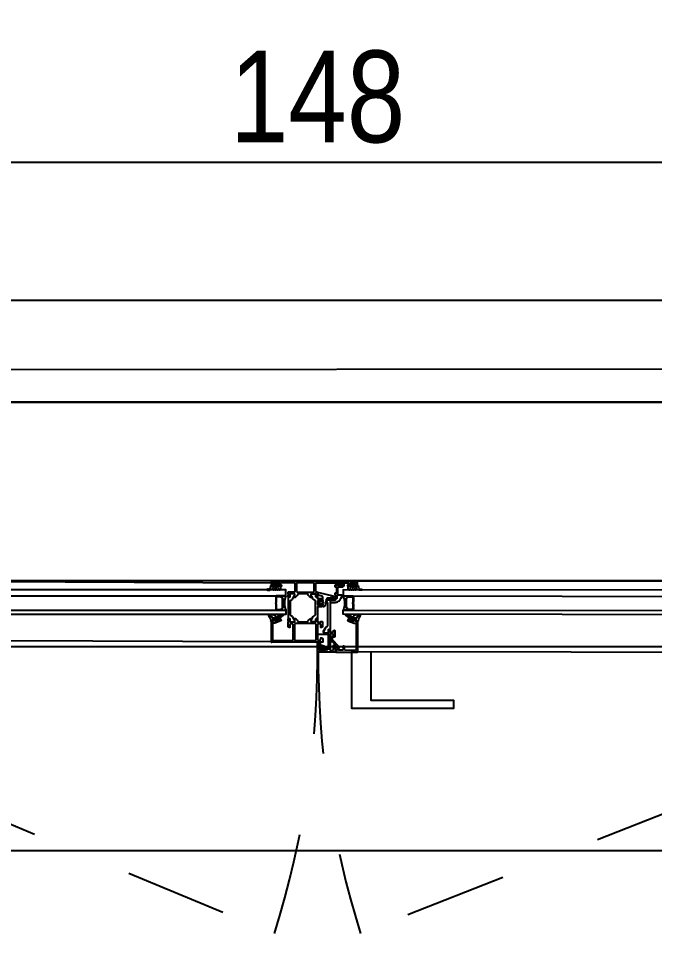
# Model space of a CAD drawing. Header units: metres. Extents: x 493 to 630, y -132 to -15.
# Drawn here: x 540.211 to 540.836, y -79.913 to -79.013 of the extents above; entities that cross this region are included whole.
import ezdxf

# ---------------------------------------------------------------- set-up
doc = ezdxf.new("R2010")
doc.units = ezdxf.units.M
doc.header["$MEASUREMENT"] = 0
doc.header["$PDMODE"] = 3
doc.linetypes.add('HIDDEN2', pattern=[0.1875, 0.125, -0.0625])
for name, color, linetype in [('a_cote_50', 9, 'Continuous'), ('a_punctat', 40, 'HIDDEN2'), ('a_sticla', 4, 'Continuous'), ('a_tamplarie_ferestre', 6, 'Continuous'), ('a_vederi', 74, 'Continuous'), ('a_vederi subtiri', 124, 'Continuous')]:
    doc.layers.add(name, color=color, linetype=linetype)
doc.layers.add('a_suprafete', color=7, linetype='Continuous', plot=False)
doc.styles.get("Standard").update_dxf_attribs({"font": 'ARIALN.TTF'})
doc.dimstyles.new('50 cote', dxfattribs={"dimtxt": 0.09, "dimasz": 0.06, "dimexe": 0, "dimexo": 0, "dimgap": 0.018, "dimtad": 1, "dimdec": 1, "dimlfac": 100, "dimrnd": 0.5, "dimdsep": 46, "dimtxsty": 'Standard', "dimblk": 'OBLIQUE', "dimcen": 0.00045, "dimclrd": 256, "dimclrt": 4, "dimadec": 1, "dimazin": 0, "dimtfac": 1, "dimtdec": 1, "dimtix": 1, "dimtofl": 0, "dimtmove": 0, "dimatfit": 3, "dimldrblk": 'OBLIQUE', "dimfxl": 0, "dimtolj": 1, "dimtzin": 0, "dimarcsym": 0})

# ---------------------------------------------------------------- blocks, each defined once
blk = doc.blocks.new('__4FAFA3F2_FC5C_44BB_A64D_ECB77A95FE74_')
at = {"layer": 'a_vederi subtiri'}
for p, q in [((-125.45, 67), (-125.45, 71)), ((-125.45, 61.5), (-125.45, 67)), ((-125.01, 71), (-125.01, 67)), ((-125.01, 66.81), (-125.01, 70.75)), ((-125.01, 67), (-125.01, 66.81)), ((-124.82, 66.28), (-123.45, 64.72)), ((-123.45, 64.72), (-124.82, 66.28)), ((-124.7, 66.81), (-124.7, 70.75)), ((-123.23, 64.97), (-124.6, 66.53)), ((-124.36, 71.5), (-123.26, 71.5)), ((-124.36, 71.14), (-119.03, 71.14)), ((-123.26, 71.5), (-123.04, 71.25)), ((-123.04, 71.25), (-122.83, 71.5)), ((-113.91, 64.86), (-122.99, 64.86)), ((-122.99, 64.5), (-113.91, 64.5)), ((-113.91, 64.5), (-122.99, 64.5)), ((-122.83, 71.5), (-118.89, 71.5)), ((-118.01, 71.5), (-114.08, 71.5)), ((-117.87, 71.14), (-112.54, 71.14)), ((-114.08, 71.5), (-113.86, 71.25)), ((-113.86, 71.25), (-113.64, 71.5)), ((-112.3, 66.53), (-113.67, 64.97)), ((-113.64, 71.5), (-112.54, 71.5)), ((-113.45, 64.72), (-112.08, 66.28)), ((-112.08, 66.28), (-113.45, 64.72)), ((-112.2, 70.75), (-112.2, 66.81)), ((-111.89, 67), (-111.89, 71)), ((-111.89, 70.75), (-111.89, 66.81)), ((-111.89, 66.81), (-111.89, 67)), ((-111.45, 71), (-111.45, 67)), ((-111.45, 67), (-111.45, 61.5))]:
    blk.add_line(p, q, dxfattribs=at)
at = {"layer": 'a_vederi subtiri', "extrusion": (2e-16, 2e-16, -1)}
for centre, radius, start, end in [((125.23, 71.03), 0.221, 352.37185, 187.62815), ((125.23, 66.97), 0.221, 172.37185, 7.62815), ((125.23, 66.97), 0.221, 172.37185, 7.62815), ((118.45, 44.3), 18.57, 67.85274, 112.14726), ((124.31, 70.79), 0.708, 356.44057, 85.93128), ((124.2, 66.8), 0.808, 319.63799, 0.51725), ((124.2, 66.8), 0.808, 319.63799, 0.51725), ((124.33, 70.77), 0.368, 356.44057, 85.93128), ((124.28, 66.81), 0.42, 319.63799, 0.51725), ((122.98, 65.12), 0.618, 270.77303, 319.8915), ((122.98, 65.12), 0.618, 270.77303, 319.8915), ((122.99, 65.18), 0.321, 270.77303, 319.8915), ((118.45, 71.68), 0.787, 223.03501, 316.96499), ((118.45, 71.76), 0.512, 210.75551, 329.24449), ((113.91, 65.18), 0.321, 220.1085, 269.22697), ((113.92, 65.12), 0.618, 220.1085, 269.22697), ((113.92, 65.12), 0.618, 220.1085, 269.22697), ((112.59, 70.79), 0.708, 94.06872, 183.55943), ((112.57, 70.77), 0.368, 94.06872, 183.55943), ((112.62, 66.81), 0.42, 179.48275, 220.36201), ((112.7, 66.8), 0.808, 179.48275, 220.36201), ((112.7, 66.8), 0.808, 179.48275, 220.36201), ((111.67, 71.03), 0.221, 352.37185, 187.62815), ((111.67, 66.97), 0.221, 172.37185, 7.62815), ((111.67, 66.97), 0.221, 172.37185, 7.62815)]:
    blk.add_arc(centre, radius, start, end, dxfattribs=at)
blk = doc.blocks.new('erge')
at = {"layer": 'a_tamplarie_ferestre'}
for p, q in [((405.41117, 126.14415), (405.41118, 126.09416)), ((405.42999, 126.11766), (405.42999, 126.12258)), ((405.43199, 126.11766), (405.43199, 126.12258)), ((405.46195, 126.11217), (405.46195, 126.11616)), ((405.45134, 126.05987), (405.47074, 126.05987)), ((405.45284, 126.06137), (405.46902, 126.06137))]:
    blk.add_line(p, q, dxfattribs=at)
at = {"layer": 'a_tamplarie_ferestre', "extrusion": (3.00051e-16, 2.00018e-16, -1)}
for points in [[(-405.41899, 126.14746), (-405.41912, 126.14854)], [(-405.41997, 126.14855), (-405.41997, 126.14615)], [(-405.41317, 126.13969), (-405.41317, 126.14132)], [(-405.41332, 126.14168), (-405.41436, 126.14272)], [(-405.41436, 126.13829), (-405.41332, 126.13933)], [(-405.41437, 126.14081), (-405.41437, 126.14021)], [(-405.41677, 126.14131), (-405.41487, 126.14131)], [(-405.41487, 126.13971), (-405.41677, 126.13971)], [(-405.41516, 126.14211), (-405.41647, 126.14211)], [(-405.41647, 126.13891), (-405.41517, 126.13891)], [(-405.41647, 126.14311), (-405.41647, 126.14501), (-405.41557, 126.14501)], [(-405.41597, 126.14541), (-405.41694, 126.14548)], [(-405.41727, 126.14021), (-405.41727, 126.14081)], [(-405.4192, 126.14438), (-405.41854, 126.14378)], [(-405.41887, 126.14291), (-405.41956, 126.14291)], [(-405.4197, 126.14213), (-405.41904, 126.14188)], [(-405.41904, 126.14113), (-405.4197, 126.14088)], [(-405.4197, 126.14013), (-405.41904, 126.13988)], [(-405.41904, 126.13913), (-405.4197, 126.13888)], [(-405.41647, 126.13581), (-405.41647, 126.13791)], [(-405.41979, 126.13617), (-405.41877, 126.13551), (-405.41677, 126.13551)], [(-405.4197, 126.13813), (-405.41904, 126.13788)], [(-405.41904, 126.13713), (-405.41971, 126.13688)]]:
    blk.add_lwpolyline(points, dxfattribs=at)
at = {"layer": 'a_tamplarie_ferestre', "extrusion": (4.00051e-16, 2.00023e-16, -1)}
for points in [[(-405.41567, 126.14466), (-405.41167, 126.14465)], [(-405.41247, 126.13835), (-405.41247, 126.14235)], [(-405.41347, 126.14336), (-405.41517, 126.14336), (-405.41517, 126.14235), (-405.41567, 126.14235)], [(-405.41567, 126.13835), (-405.41517, 126.13835), (-405.41517, 126.13736), (-405.41347, 126.13736)], [(-405.41617, 126.14286), (-405.41617, 126.14416)], [(-405.41278, 126.11396), (-405.41277, 126.12266), (-405.41277, 126.13555)], [(-405.41518, 126.13159), (-405.41277, 126.13159)], [(-405.41277, 126.13019), (-405.41478, 126.13019)], [(-405.41327, 126.13605), (-405.41447, 126.13605)], [(-405.41497, 126.13555), (-405.41497, 126.13506)], [(-405.41528, 126.12969), (-405.41528, 126.12278)], [(-405.41547, 126.13456), (-405.41567, 126.13456)], [(-405.41617, 126.13506), (-405.41617, 126.13786)], [(-405.41668, 126.12578), (-405.41668, 126.13009)], [(-405.42528, 126.12958), (-405.42598, 126.12958), (-405.42837, 126.1282)], [(-405.43009, 126.12719), (-405.42629, 126.12939)], [(-405.41578, 126.12228), (-405.41618, 126.12228)], [(-405.41668, 126.12278), (-405.41668, 126.12358)], [(-405.42478, 126.12528), (-405.41718, 126.12528)], [(-405.41718, 126.12408), (-405.42258, 126.12408)], [(-405.42239, 126.10664), (-405.42545, 126.12042)], [(-405.42308, 126.12358), (-405.42308, 126.12278)], [(-405.42358, 126.12228), (-405.42428, 126.12228)], [(-405.42478, 126.12478), (-405.42478, 126.12908)], [(-405.42478, 126.12278), (-405.42478, 126.12308)], [(-405.42766, 126.12466), (-405.4249, 126.12466)], [(-405.42505, 126.12328), (-405.4255, 126.12328)], [(-405.42578, 126.12308), (-405.42766, 126.12308)], [(-405.42646, 126.12153), (-405.42759, 126.12158)], [(-405.42881, 126.11505), (-405.42785, 126.1185), (-405.42748, 126.12028)], [(-405.42796, 126.12338), (-405.42796, 126.12436)], [(-405.42847, 126.12308), (-405.42949, 126.12308)], [(-405.42912, 126.1204), (-405.42983, 126.1172)], [(-405.43099, 126.12584), (-405.43047, 126.1268)], [(-405.45934, 126.12146), (-405.45934, 126.12196)], [(-405.45984, 126.12246), (-405.46534, 126.12246)], [(-405.46084, 126.12096), (-405.45984, 126.12096)], [(-405.46134, 126.11816), (-405.46134, 126.12046)], [(-405.46634, 126.12146), (-405.46634, 126.12096), (-405.46384, 126.12096)], [(-405.47834, 126.12096), (-405.47634, 126.12096), (-405.47634, 126.12156), (-405.47744, 126.12266), (-405.48084, 126.12266), (-405.48085, 126.10606)], [(-405.41278, 126.10465), (-405.41278, 126.11396)], [(-405.4288, 126.11399), (-405.43155, 126.11351)], [(-405.42999, 126.11766), (-405.45813, 126.11766)], [(-405.42999, 126.11766), (-405.42999, 126.11518)], [(-405.45473, 126.11546), (-405.43199, 126.11546)], [(-405.43199, 126.11518), (-405.43199, 126.11546)], [(-405.43314, 126.11323), (-405.43521, 126.11286)], [(-405.43645, 126.11139), (-405.43645, 126.11044)], [(-405.45612, 126.11403), (-405.4556, 126.11495)], [(-405.45623, 126.11398), (-405.45572, 126.11489)], [(-405.46034, 126.11135), (-405.45667, 126.11347)], [(-405.46045, 126.1113), (-405.45679, 126.11341)], [(-405.45837, 126.11248), (-405.46076, 126.1111), (-405.46146, 126.1111)], [(-405.45863, 126.11716), (-405.45863, 126.11635)], [(-405.45866, 126.11638), (-405.45866, 126.11736)], [(-405.45877, 126.11616), (-405.45876, 126.11616)], [(-405.45896, 126.11766), (-405.46084, 126.11766)], [(-405.47864, 126.11616), (-405.45896, 126.11616)], [(-405.46284, 126.11996), (-405.46284, 126.11866)], [(-405.46366, 126.11616), (-405.46366, 126.10546)], [(-405.46384, 126.11766), (-405.47084, 126.11766)], [(-405.47184, 126.11766), (-405.47834, 126.11766)], [(-405.47664, 126.11246), (-405.47664, 126.11526)], [(-405.47864, 126.11296), (-405.47764, 126.11296), (-405.47764, 126.11196), (-405.47715, 126.11196)], [(-405.47764, 126.11526), (-405.47764, 126.11496)], [(-405.47814, 126.11446), (-405.47864, 126.11446)], [(-405.47934, 126.11866), (-405.47934, 126.11996)], [(-405.47965, 126.10796), (-405.47964, 126.11196)], [(-405.42441, 126.10595), (-405.42286, 126.10595)], [(-405.4258, 126.10971), (-405.4249, 126.10632)], [(-405.43035, 126.11091), (-405.4291, 126.11045), (-405.42677, 126.11045)], [(-405.43169, 126.10627), (-405.43027, 126.10787)], [(-405.43042, 126.10836), (-405.43105, 126.10852), (-405.43105, 126.11044)], [(-405.43165, 126.11014), (-405.43146, 126.10804)], [(-405.4316, 126.10764), (-405.4322, 126.10705)], [(-405.43269, 126.10705), (-405.43329, 126.10764)], [(-405.43462, 126.10787), (-405.4332, 126.10627)], [(-405.43343, 126.10804), (-405.43325, 126.11014)], [(-405.43385, 126.11044), (-405.43385, 126.10852), (-405.43447, 126.10836)], [(-405.43645, 126.11044), (-405.43505, 126.11044), (-405.4347, 126.1108)], [(-405.47965, 126.10546), (-405.47665, 126.10546), (-405.47665, 126.10746)], [(-405.47715, 126.10796), (-405.47765, 126.10796), (-405.47765, 126.10696), (-405.47865, 126.10696)]]:
    blk.add_lwpolyline(points, dxfattribs=at)
at = {"layer": 'a_tamplarie_ferestre'}
for points in [[(405.44389, 126.14621), (405.44438, 126.14619)], [(405.44389, 126.1441), (405.44389, 126.14616)], [(405.44439, 126.14619), (405.4439, 126.14621)], [(405.44569, 126.13638), (405.44724, 126.13847)], [(405.44724, 126.13847), (405.44569, 126.13638)], [(405.44744, 126.13907), (405.44744, 126.1431)], [(405.44744, 126.1431), (405.44744, 126.13907)], [(405.44823, 126.14568), (405.45016, 126.14524)], [(405.44854, 126.14307), (405.44854, 126.14087)], [(405.44874, 126.14059), (405.44975, 126.14023)], [(405.44978, 126.14325), (405.44888, 126.14337)], [(405.44994, 126.13994), (405.44994, 126.13969)], [(405.45039, 126.14489), (405.45012, 126.14349)], [(405.44723, 126.06636), (405.44568, 126.06845)], [(405.44569, 126.06845), (405.44724, 126.06636)], [(405.44389, 126.06073), (405.44389, 126.05867)], [(405.44439, 126.05863), (405.44389, 126.05861)], [(405.44389, 126.05861), (405.44438, 126.05863)], [(405.44744, 126.06575), (405.44744, 126.06173)], [(405.44744, 126.06173), (405.44744, 126.06575)], [(405.44823, 126.05915), (405.45016, 126.05958)], [(405.44854, 126.06176), (405.44854, 126.06395)], [(405.44874, 126.06423), (405.44974, 126.0646)], [(405.44978, 126.06157), (405.44888, 126.06146)], [(405.44994, 126.06488), (405.44994, 126.06514)], [(405.45038, 126.05994), (405.45011, 126.06133)]]:
    blk.add_lwpolyline(points, dxfattribs=at)
at = {"layer": 'a_tamplarie_ferestre', "extrusion": (6.00039e-16, 4.00035e-16, -1)}
for points in [[(-405.44884, 126.14245), (-405.44884, 126.14145)], [(-405.45057, 126.14028), (-405.44887, 126.13563)], [(-405.45034, 126.14295), (-405.44934, 126.14295)], [(-405.44934, 126.14095), (-405.4501, 126.14095)], [(-405.45013, 126.13528), (-405.45231, 126.14127)], [(-405.45084, 126.14445), (-405.45084, 126.14345)], [(-405.48034, 126.14496), (-405.45134, 126.14495)], [(-405.45234, 126.14145), (-405.45234, 126.14295)], [(-405.45284, 126.14345), (-405.47778, 126.14346)], [(-405.47928, 126.14189), (-405.47886, 126.13224)], [(-405.47984, 126.12357), (-405.47984, 126.12346), (-405.48084, 126.12346), (-405.48084, 126.14446)], [(-405.44934, 126.13495), (-405.44966, 126.13495)], [(-405.47531, 126.13022), (-405.47594, 126.12986), (-405.47594, 126.13046), (-405.47834, 126.13046)], [(-405.47836, 126.13176), (-405.47553, 126.13176)], [(-405.47884, 126.12996), (-405.47884, 126.12643)], [(-405.47483, 126.12608), (-405.46919, 126.12044)], [(-405.47038, 126.11979), (-405.47336, 126.12278)], [(-405.47421, 126.12247), (-405.47432, 126.12121)], [(-405.47481, 126.12076), (-405.47575, 126.12076)], [(-405.47585, 126.12087), (-405.4756, 126.12371)], [(-405.47822, 126.12595), (-405.47628, 126.12647)], [(-405.47686, 126.12476), (-405.47947, 126.12406)], [(-405.46778, 126.11986), (-405.46561, 126.11986)], [(-405.46561, 126.11936), (-405.46673, 126.11936)], [(-405.46744, 126.11896), (-405.47073, 126.11896)], [(-405.4708, 126.11913), (-405.47042, 126.11947)]]:
    blk.add_lwpolyline(points, dxfattribs=at)
at = {"layer": 'a_tamplarie_ferestre', "extrusion": (2.00051e-16, 2.00012e-16, -1)}
for points in [[(-405.47298, 126.10667), (-405.47471, 126.11171)], [(-405.47568, 126.11246), (-405.47605, 126.11246)], [(-405.47635, 126.11216), (-405.47635, 126.11131)], [(-405.4765, 126.11116), (-405.47759, 126.11116)], [(-405.47779, 126.1113), (-405.47791, 126.11211)], [(-405.47825, 126.1122), (-405.47898, 126.11142)], [(-405.41409, 126.10345), (-405.42125, 126.10345)], [(-405.42175, 126.10395), (-405.42175, 126.10495)], [(-405.42225, 126.10545), (-405.42365, 126.10545)], [(-405.42365, 126.10375), (-405.42365, 126.09945)], [(-405.42366, 126.09987), (-405.42366, 126.10334)], [(-405.42653, 126.10387), (-405.42377, 126.10387)], [(-405.42392, 126.10525), (-405.42437, 126.10525)], [(-405.42416, 126.10384), (-405.42656, 126.10384)], [(-405.42465, 126.10545), (-405.42653, 126.10545)], [(-405.42683, 126.10515), (-405.42683, 126.10417)], [(-405.42686, 126.10414), (-405.42686, 126.10495)], [(-405.42736, 126.10545), (-405.42835, 126.10545), (-405.42835, 126.10975)], [(-405.42885, 126.11025), (-405.42968, 126.11025)], [(-405.42989, 126.10274), (-405.42939, 126.10186)], [(-405.43064, 126.10951), (-405.43085, 126.10875), (-405.42985, 126.10875), (-405.42985, 126.10645)], [(-405.44403, 126.10325), (-405.43076, 126.10325)], [(-405.43085, 126.10545), (-405.43385, 126.10545)], [(-405.43485, 126.10645), (-405.43485, 126.10875), (-405.43385, 126.10875), (-405.43405, 126.10951)], [(-405.43501, 126.11025), (-405.43585, 126.11025)], [(-405.43635, 126.10975), (-405.43635, 126.10545), (-405.44744, 126.10546)], [(-405.4454, 126.10186), (-405.4449, 126.10274)], [(-405.44794, 126.10496), (-405.44794, 126.10415)], [(-405.44797, 126.10417), (-405.44797, 126.10515)], [(-405.44824, 126.10385), (-405.45064, 126.10385)], [(-405.44827, 126.10545), (-405.45015, 126.10545)], [(-405.45103, 126.10387), (-405.44827, 126.10387)], [(-405.45042, 126.10525), (-405.45087, 126.10525)], [(-405.45145, 126.10575), (-405.45145, 126.10875), (-405.45065, 126.10875), (-405.45065, 126.10975)], [(-405.45114, 126.10335), (-405.45114, 126.09987)], [(-405.45115, 126.11025), (-405.45565, 126.11026)], [(-405.45115, 126.09945), (-405.45115, 126.10375)], [(-405.45285, 126.10345), (-405.45285, 126.08345)], [(-405.45315, 126.10775), (-405.45315, 126.10645)], [(-405.46905, 126.10396), (-405.45335, 126.10395)], [(-405.45665, 126.10926), (-405.45665, 126.10876), (-405.45415, 126.10876)], [(-405.45415, 126.10546), (-405.46115, 126.10546)], [(-405.46215, 126.10546), (-405.46815, 126.10546)], [(-405.46815, 126.10876), (-405.46665, 126.10876), (-405.46665, 126.10936), (-405.46775, 126.11046), (-405.47115, 126.11046), (-405.47122, 126.06044)], [(-405.46915, 126.10646), (-405.46915, 126.10776)], [(-405.46955, 126.08346), (-405.46955, 126.10346)], [(-405.47576, 126.10523), (-405.47244, 126.10581)], [(-405.47524, 126.11051), (-405.47375, 126.10649)], [(-405.47383, 126.10636), (-405.47504, 126.10614)], [(-405.47525, 126.10634), (-405.47525, 126.10776)], [(-405.47625, 126.11066), (-405.47543, 126.11066)], [(-405.47575, 126.10826), (-405.47625, 126.10826)], [(-405.47635, 126.10836), (-405.47635, 126.11056)], [(-405.47635, 126.10761), (-405.47635, 126.10572)], [(-405.47759, 126.10776), (-405.4765, 126.10776)], [(-405.47705, 126.11029), (-405.47705, 126.10866)], [(-405.47825, 126.11069), (-405.47745, 126.11069)], [(-405.47745, 126.10826), (-405.47825, 126.10826)], [(-405.47798, 126.1068), (-405.47779, 126.10761)], [(-405.47904, 126.10765), (-405.47832, 126.10673)], [(-405.47845, 126.10846), (-405.47845, 126.11049)], [(-405.47925, 126.11074), (-405.47925, 126.10826)], [(-405.41275, 126.10155), (-405.41275, 126.08535)], [(-405.42145, 126.10205), (-405.41325, 126.10205)], [(-405.42195, 126.08535), (-405.42195, 126.10155)], [(-405.42365, 126.09545), (-405.42365, 126.08665)], [(-405.42415, 126.09895), (-405.42485, 126.09895), (-405.42724, 126.10033)], [(-405.42882, 126.10126), (-405.42519, 126.09917)], [(-405.44961, 126.09917), (-405.44597, 126.10127)], [(-405.44735, 126.10018), (-405.44735, 126.10022)], [(-405.44754, 126.10034), (-405.44995, 126.09895), (-405.45065, 126.09895)], [(-405.45115, 126.08668), (-405.45115, 126.09541)], [(-405.41325, 126.08485), (-405.42145, 126.08485)], [(-405.41295, 126.08245), (-405.41287, 126.06897)], [(-405.42115, 126.08345), (-405.41395, 126.08345)], [(-405.42165, 126.07715), (-405.42165, 126.08295)], [(-405.42365, 126.07665), (-405.42215, 126.07665)], [(-405.42365, 126.08265), (-405.42365, 126.07835)], [(-405.42366, 126.08224), (-405.42366, 126.07876)], [(-405.42377, 126.07823), (-405.42653, 126.07823)], [(-405.42438, 126.07685), (-405.42392, 126.07685)], [(-405.42724, 126.08177), (-405.42485, 126.08315), (-405.42415, 126.08315)], [(-405.42416, 126.07826), (-405.42656, 126.07826)], [(-405.42653, 126.07665), (-405.42465, 126.07665)], [(-405.42882, 126.08084), (-405.42519, 126.08294)], [(-405.42683, 126.07793), (-405.42683, 126.07695)], [(-405.42686, 126.07796), (-405.42686, 126.07715)], [(-405.42736, 126.07665), (-405.44744, 126.07665)], [(-405.4299, 126.07935), (-405.42939, 126.08025)], [(-405.44403, 126.07885), (-405.43076, 126.07885)], [(-405.4454, 126.08025), (-405.4449, 126.07935)], [(-405.44961, 126.08294), (-405.44598, 126.08084)], [(-405.45065, 126.08315), (-405.44995, 126.08315), (-405.44755, 126.08177)], [(-405.44794, 126.07715), (-405.44794, 126.07796)], [(-405.44797, 126.07695), (-405.44797, 126.07793)], [(-405.44824, 126.07826), (-405.45064, 126.07826)], [(-405.44827, 126.07823), (-405.45103, 126.07823)], [(-405.45015, 126.07665), (-405.44827, 126.07665)], [(-405.45087, 126.07685), (-405.45042, 126.07685)], [(-405.45114, 126.07877), (-405.45114, 126.08224)], [(-405.45115, 126.07835), (-405.45115, 126.08265)], [(-405.45565, 126.07666), (-405.45115, 126.07665)], [(-405.45315, 126.08045), (-405.45315, 126.07915)], [(-405.45335, 126.08295), (-405.46905, 126.08296)], [(-405.46115, 126.08146), (-405.45415, 126.08145)], [(-405.45415, 126.07815), (-405.45665, 126.07816), (-405.45665, 126.07766)], [(-405.46845, 126.08146), (-405.46215, 126.08146)], [(-405.46952, 126.06187), (-405.46945, 126.08046)]]:
    blk.add_lwpolyline(points, dxfattribs=at)
at = {"layer": 'a_tamplarie_ferestre', "extrusion": (-1.5e-15, -8.75965e-20, -1)}
blk.add_lwpolyline([(-405.41118, 126.06044), (-405.41118, 126.09416)], dxfattribs=at)
at = {"layer": 'a_tamplarie_ferestre', "extrusion": (4.00051e-16, -2.00023e-16, -1)}
for points in [[(-405.41247, 126.06647), (-405.41247, 126.06247)], [(-405.41327, 126.06877), (-405.41447, 126.06877)], [(-405.41567, 126.06647), (-405.41517, 126.06647), (-405.41517, 126.06747), (-405.41347, 126.06747)], [(-405.41497, 126.06927), (-405.41497, 126.06977)], [(-405.41547, 126.07027), (-405.41567, 126.07027)], [(-405.41617, 126.06977), (-405.41617, 126.06697)], [(-405.41567, 126.06017), (-405.41167, 126.06017)], [(-405.41347, 126.06147), (-405.41517, 126.06147), (-405.41517, 126.06247), (-405.41567, 126.06247)], [(-405.41617, 126.06197), (-405.41617, 126.06067)]]:
    blk.add_lwpolyline(points, dxfattribs=at)
at = {"layer": 'a_tamplarie_ferestre', "extrusion": (3.00051e-16, -2.00018e-16, -1)}
for points in [[(-405.41436, 126.06654), (-405.41332, 126.06549)], [(-405.41647, 126.06902), (-405.41647, 126.06692)], [(-405.41979, 126.06866), (-405.41877, 126.06932), (-405.41677, 126.06932)], [(-405.41904, 126.06769), (-405.41971, 126.06795)], [(-405.4197, 126.06669), (-405.41904, 126.06695)], [(-405.41317, 126.06514), (-405.41317, 126.0635)], [(-405.41332, 126.06315), (-405.41436, 126.06211)], [(-405.41437, 126.06402), (-405.41437, 126.06462)], [(-405.41487, 126.06512), (-405.41677, 126.06512)], [(-405.41677, 126.06352), (-405.41487, 126.06352)], [(-405.41647, 126.06592), (-405.41516, 126.06592)], [(-405.41516, 126.06272), (-405.41647, 126.06272)], [(-405.41647, 126.06172), (-405.41647, 126.05982), (-405.41557, 126.05982)], [(-405.41597, 126.05942), (-405.41694, 126.05934)], [(-405.41727, 126.06462), (-405.41727, 126.06402)], [(-405.41919, 126.06044), (-405.41854, 126.06105)], [(-405.41887, 126.06192), (-405.41956, 126.06192)], [(-405.41899, 126.05736), (-405.41912, 126.05629)], [(-405.41904, 126.06569), (-405.4197, 126.06595)], [(-405.4197, 126.06469), (-405.41904, 126.06495)], [(-405.41904, 126.06369), (-405.4197, 126.06395)], [(-405.4197, 126.06269), (-405.41904, 126.06295)], [(-405.41997, 126.05628), (-405.41997, 126.05868)]]:
    blk.add_lwpolyline(points, dxfattribs=at)
at = {"layer": 'a_tamplarie_ferestre', "extrusion": (6.00039e-16, -4.00035e-16, -1)}
for points in [[(-405.45057, 126.06454), (-405.44887, 126.0692)], [(-405.44934, 126.06987), (-405.44966, 126.06987)], [(-405.45013, 126.06954), (-405.45231, 126.06355)], [(-405.44884, 126.06237), (-405.44884, 126.06337)], [(-405.44934, 126.06387), (-405.4501, 126.06387)], [(-405.45034, 126.06187), (-405.44934, 126.06187)], [(-405.45084, 126.06037), (-405.45084, 126.06137)], [(-405.45234, 126.06338), (-405.45234, 126.06187)]]:
    blk.add_lwpolyline(points, dxfattribs=at)
at = {"layer": 'a_tamplarie_ferestre'}
for centre, radius, start, end in [((405.41676, 126.14773), 0.00225, 274.6022, 353.2816), ((405.41167, 126.14415), 0.0005, 90.00335, 180.00335), ((405.41487, 126.14081), 0.0005, 90.02382, 179.98287), ((405.41487, 126.14021), 0.0005, 180.02298, 269.98371), ((405.41516, 126.14241), 0.0003, 170.2637, 270.00335), ((405.41517, 126.13861), 0.0003, 90.00335, 189.74131), ((405.41567, 126.14416), 0.0005, 0.00335, 90.00335), ((405.41567, 126.14286), 0.0005, 270.00335, 0.00335), ((405.41567, 126.13786), 0.0005, 0.00335, 90.00335), ((405.41647, 126.14261), 0.0005, 270.05998, 89.94672), ((405.41647, 126.13841), 0.0005, 270.05994, 89.94675), ((405.41677, 126.14081), 0.0005, 0.01969, 89.98701), ((405.41677, 126.14021), 0.0005, 270.00303, 0.00366), ((405.41887, 126.14341), 0.0005, 132.04129, 269.94552), ((405.41919, 126.14151), 0.0004, 110.96875, 249.03794), ((405.41919, 126.13951), 0.0004, 110.96875, 249.03794), ((405.44434, 126.14519), 0.001, 27.72365, 87.27835), ((405.44876, 126.14752), 0.004, 207.72365, 240.67465), ((405.44936, 126.15063), 0.00508, 226.44463, 257.15146), ((405.44623, 126.1397), 0.000476, 308.57187, 72.08728), ((405.44644, 126.1431), 0.001, 0.00335, 68.60689), ((405.44644, 126.13907), 0.001, 322.98787, 0.00335), ((405.44884, 126.14307), 0.0003, 82.79567, 180.00335), ((405.44884, 126.14087), 0.0003, 180.00335, 250.00351), ((405.44934, 126.14245), 0.0005, 90.00382, 180.00265), ((405.44934, 126.14145), 0.0005, 180.00424, 270.00246), ((405.45134, 126.14445), 0.0005, 90.00428, 180.00219), ((405.45184, 126.14145), 0.0005, 339.99309, 0.00335), ((405.48034, 126.14446), 0.0005, 0.00366, 90.00313), ((405.41547, 126.13506), 0.0005, 180.00335, 270.00335), ((405.41518, 126.13009), 0.0015, 0.00334, 90.00334), ((405.41567, 126.13506), 0.0005, 270.00335, 0.00335), ((405.41919, 126.13751), 0.0004, 110.96875, 249.03794), ((405.42579, 126.12852), 0.001, 60.00344, 180.00335), ((405.4506, 126.13277), 0.0061, 143.70018, 176.60584), ((405.45986, 126.12627), 0.01634, 133.55448, 153.26399), ((405.44934, 126.13545), 0.0005, 159.99193, 270.00335), ((405.44966, 126.13545), 0.0005, 270.00335, 339.99309), ((405.47566, 126.13096), 0.000809, 98.82272, 244.90644), ((405.41578, 126.12278), 0.0005, 180.00335, 270.00335), ((405.41618, 126.12278), 0.0005, 270.00335, 0.00335), ((405.42358, 126.12278), 0.0005, 180.01649, 269.9902), ((405.42428, 126.12278), 0.0005, 270.00335, 0.00335), ((405.42711, 126.12022), 0.000372, 8.75716, 186.33859), ((405.42766, 126.12436), 0.0003, 0.00335, 90.00335), ((405.42766, 126.12338), 0.0003, 270.00335, 0.00335), ((405.42847, 126.12358), 0.0005, 180.00335, 270.00606), ((405.42959, 126.12633), 0.001, 28.28993, 60.00344), ((405.42748, 126.12298), 0.00452, 355.00232, 39.20018), ((405.46084, 126.12046), 0.0005, 0.00731, 89.99896), ((405.46384, 126.11996), 0.001, 90.01304, 179.99364), ((405.47481, 126.12126), 0.0005, 185.00311, 270.00318), ((405.47589, 126.12502), 0.0015, 75.00355, 135.00414), ((405.47575, 126.12086), 0.0001, 270.00335, 5.05672), ((405.47834, 126.11996), 0.001, 359.99434, 90.01236), ((405.47937, 126.12359), 0.000477, 357.83401, 77.17572), ((405.42897, 126.11498), 0.001, 165.00444, 260.00102), ((405.43099, 126.11518), 0.001, 180.00335, 0.00335), ((405.43244, 126.1139), 0.000971, 204.00928, 315.99742), ((405.45473, 126.11446), 0.001, 29.3097, 90.00335), ((405.46084, 126.11816), 0.0005, 270.01418, 359.99252), ((405.46384, 126.11866), 0.001, 180.01439, 269.99405), ((405.4656, 126.11961), 0.00025, 86.44795, 273.55874), ((405.46744, 126.11927), 0.000319, 210.75719, 271.0396), ((405.47073, 126.11906), 0.0001, 270.00335, 47.8593), ((405.47134, 126.11818), 0.000725, 226.39922, 313.60747), ((405.4765, 126.11131), 0.00015, 179.99841, 270.00829), ((405.47759, 126.11136), 0.0002, 270.00592, 345.00101), ((405.47814, 126.11496), 0.0005, 180.01766, 269.98903), ((405.47834, 126.11866), 0.001, 269.99799, 0.01045), ((405.47864, 126.11496), 0.0005, 269.98804, 0.01515), ((405.47865, 126.11196), 0.001, 359.9963, 90.00864), ((405.41432, 126.10502), 0.00159, 193.79515, 261.78125), ((405.42125, 126.10395), 0.0005, 270.00335, 0.00335), ((405.42391, 126.10553), 0.000279, 196.42322, 271.16794), ((405.42377, 126.10375), 0.00012, 90.00335, 180.00335), ((405.42438, 126.10553), 0.000279, 268.84048, 343.57875), ((405.42677, 126.10945), 0.001, 90.00411, 165.00166), ((405.42656, 126.10414), 0.0003, 270.00583, 0.00583), ((405.43085, 126.10645), 0.001, 180.00143, 270.00482), ((405.43076, 126.10225), 0.001, 90.00583, 150.69947), ((405.43055, 126.11044), 0.0005, 0.00241, 112.50447), ((405.43196, 126.108), 0.0005, 174.89694, 225.05276), ((405.43245, 126.11014), 0.0008, 0.00335, 180.00335), ((405.43245, 126.10729), 0.000348, 224.7305, 315.27619), ((405.43294, 126.108), 0.0005, 314.95398, 5.10929), ((405.43435, 126.11044), 0.0005, 45.00305, 180.00401), ((405.43385, 126.10645), 0.001, 270.01009, 359.99704), ((405.44403, 126.10225), 0.001, 29.31218, 90.00583), ((405.44824, 126.10415), 0.0003, 180.00583, 270.00583), ((405.45041, 126.10553), 0.000279, 196.42794, 271.16622), ((405.45088, 126.10553), 0.000279, 268.83876, 343.58347), ((405.45103, 126.10375), 0.00012, 0.00325, 90.00335), ((405.45115, 126.10575), 0.0003, 270.02898, 359.97421), ((405.45335, 126.10345), 0.0005, 90.00366, 180.00303), ((405.45415, 126.10775), 0.001, 90.00835, 179.99833), ((405.45415, 126.10646), 0.001, 180.00671, 269.99998), ((405.46165, 126.10598), 0.000725, 226.39177, 313.61492), ((405.46815, 126.10776), 0.001, 0.0083, 89.99796), ((405.46815, 126.10646), 0.001, 270.00605, 0.00021), ((405.46905, 126.10346), 0.0005, 0.00366, 90.00303), ((405.47283, 126.10725), 0.000686, 143.86212, 269.51903), ((405.47284, 126.10672), 0.00015, 262.50731, 340.98715), ((405.47385, 126.10646), 0.0001, 159.69119, 259.68109), ((405.47505, 126.10634), 0.0002, 268.13842, 0.00434), ((405.47543, 126.11046), 0.0002, 90.00578, 164.31472), ((405.47625, 126.11056), 0.0001, 0.00484, 90.00185), ((405.47625, 126.10836), 0.0001, 269.9952, 0.01206), ((405.4765, 126.10761), 0.00015, 89.99943, 180.00727), ((405.47745, 126.11029), 0.0004, 90.00464, 180.00133), ((405.47745, 126.10866), 0.0004, 180.0029, 270.00436), ((405.47759, 126.10756), 0.0002, 15.00621, 90.0006), ((405.47825, 126.11049), 0.0002, 0.00203, 90.00381), ((405.47825, 126.10846), 0.0002, 270.00314, 0.00356), ((405.47865, 126.10796), 0.001, 269.99725, 0.00944), ((405.41325, 126.10155), 0.0005, 90.00335, 180.00335), ((405.42145, 126.10155), 0.0005, 0.00335, 90.00335), ((405.42415, 126.09945), 0.0005, 180.00335, 270.00335), ((405.42415, 126.09545), 0.0005, 107.75034, 180.00335), ((405.45065, 126.09945), 0.0005, 270.00274, 0.00482), ((405.45065, 126.09541), 0.0005, 0.00335, 72.71379), ((405.41325, 126.08535), 0.0005, 180.00335, 270.00335), ((405.42145, 126.08535), 0.0005, 270.00335, 0.00335), ((405.42415, 126.08665), 0.0005, 180.00335, 252.25635), ((405.45065, 126.08668), 0.0005, 286.95775, 0.00335), ((405.41395, 126.08245), 0.001, 90.00448, 180.00221), ((405.42115, 126.08295), 0.0005, 0.00293, 90.00376), ((405.42415, 126.08265), 0.0005, 90.00335, 180.00335), ((405.42377, 126.07835), 0.00012, 180.00335, 270.00335), ((405.42392, 126.07657), 0.000279, 88.83876, 163.58347), ((405.42465, 126.0821), 0.001, 57.27633, 171.82174), ((405.42416, 126.07876), 0.0005, 180.00304, 270.00365), ((405.42438, 126.07657), 0.000279, 16.42794, 91.16622), ((405.42736, 126.07715), 0.0005, 180.00304, 270.00365), ((405.42807, 126.07954), 0.0015, 27.9976, 60.00335), ((405.44673, 126.07954), 0.0015, 120.00334, 152.00909), ((405.44744, 126.07715), 0.0005, 270.00304, 0.00365), ((405.45015, 126.0821), 0.001, 8.18495, 122.73036), ((405.45042, 126.07658), 0.000279, 88.84048, 163.57875), ((405.45063, 126.07877), 0.000505, 270.57031, 0.57092), ((405.45065, 126.08265), 0.0005, 0.00187, 90.00395), ((405.45088, 126.07658), 0.000279, 16.42322, 91.16794), ((405.45103, 126.07835), 0.00012, 270.00335, 0.00345), ((405.45335, 126.08345), 0.0005, 180.00366, 270.00303), ((405.45415, 126.08045), 0.001, 90.00157, 180.00513), ((405.45415, 126.07915), 0.001, 180.00453, 270.00227), ((405.46165, 126.08093), 0.000725, 46.39921, 133.60748), ((405.46845, 126.08046), 0.001, 0.00369, 90.003), ((405.46905, 126.08346), 0.0005, 270.00366, 0.00303), ((405.41516, 126.06622), 0.0003, 170.25869, 269.99665), ((405.41547, 126.06977), 0.0005, 89.99665, 179.99665), ((405.41567, 126.06977), 0.0005, 359.99665, 89.99665), ((405.41567, 126.06697), 0.0005, 269.99665, 359.99665), ((405.41647, 126.06642), 0.0005, 270.05325, 89.94006), ((405.41918, 126.06732), 0.0004, 110.96206, 249.03125), ((405.4506, 126.07206), 0.0061, 183.39416, 216.29982), ((405.45986, 126.07856), 0.01634, 206.73601, 226.44552), ((405.44644, 126.06575), 0.001, 359.99665, 37.01213), ((405.44934, 126.06937), 0.0005, 89.99665, 200.00807), ((405.44966, 126.06937), 0.0005, 20.00691, 89.99665), ((405.41167, 126.06067), 0.0005, 179.99665, 269.99665), ((405.41487, 126.06462), 0.0005, 90.01629, 179.97702), ((405.41487, 126.06402), 0.0005, 180.01713, 269.97618), ((405.41516, 126.06242), 0.0003, 89.99665, 189.7363), ((405.41567, 126.06197), 0.0005, 359.99665, 89.99665), ((405.41567, 126.06067), 0.0005, 269.99665, 359.99665), ((405.41647, 126.06222), 0.0005, 270.05328, 89.94002), ((405.41677, 126.06462), 0.0005, 359.99634, 89.99697), ((405.41677, 126.06402), 0.0005, 270.01299, 359.98031), ((405.41675, 126.0571), 0.00225, 6.7184, 85.3978), ((405.41887, 126.06142), 0.0005, 90.05448, 227.95871), ((405.41918, 126.06532), 0.0004, 110.96206, 249.03125), ((405.41918, 126.06332), 0.0004, 110.96206, 249.03125), ((405.44434, 126.05963), 0.001, 272.72165, 332.27635), ((405.44876, 126.05731), 0.004, 119.32535, 152.27635), ((405.44936, 126.0542), 0.00508, 102.84854, 133.55537), ((405.44623, 126.06512), 0.000476, 287.91272, 51.42813), ((405.44644, 126.06173), 0.001, 291.39311, 359.99665), ((405.44884, 126.06395), 0.0003, 109.99649, 179.99665), ((405.44884, 126.06176), 0.0003, 179.99665, 277.20433), ((405.44934, 126.06337), 0.0005, 89.99754, 179.99576), ((405.44934, 126.06237), 0.0005, 179.99735, 269.99618), ((405.45134, 126.06037), 0.0005, 179.99781, 269.99572), ((405.45184, 126.06338), 0.0005, 359.99665, 20.00691), ((405.47072, 126.06037), 0.0005, 266.969, 3.94299)]:
    blk.add_arc(centre, radius, start, end, dxfattribs=at)
at = {"layer": 'a_tamplarie_ferestre', "extrusion": (3.00051e-16, 2.00018e-16, -1)}
for centre, radius, start, end in [((-405.41954, 126.14854), 0.000426, 359.12385, 179.79294), ((-405.41367, 126.14132), 0.0005, 359.99665, 44.99654), ((-405.41367, 126.13969), 0.0005, 314.99676, 359.99665), ((-405.41457, 126.14251), 0.0003, 45.10625, 189.7363), ((-405.41457, 126.1385), 0.0003, 170.25869, 314.88534), ((-405.41597, 126.14501), 0.000399, 359.90136, 90.09195), ((-405.41757, 126.14615), 0.0024, 179.99665, 227.32312), ((-405.41956, 126.14251), 0.0004, 89.99665, 249.03125), ((-405.41956, 126.14051), 0.0004, 110.96206, 249.03125), ((-405.41956, 126.13851), 0.0004, 110.96206, 249.03125), ((-405.41677, 126.1358), 0.000299, 269.76628, 0.22703), ((-405.41957, 126.1365), 0.0004, 110.96206, 236.82189)]:
    blk.add_arc(centre, radius, start, end, dxfattribs=at)
at = {"layer": 'a_tamplarie_ferestre', "extrusion": (6.27398e-20, 3.66748e-24, -1)}
for centre, radius, start, end in [((-405.44505, 126.14612), 0.00116, 4.52824, 134.42737), ((-405.45088, 126.13387), 0.00699, 359.66402, 51.42813), ((-405.44505, 126.14612), 0.00116, 1.74891, 4.52824), ((-405.44689, 126.1441), 0.003, 347.98284, 0.01354), ((-405.44806, 126.14393), 0.00413, 294.11311, 353.63979), ((-405.44434, 126.14519), 0.001, 92.72165, 152.27635), ((-405.44877, 126.14752), 0.004, 299.32535, 332.27635), ((-405.44644, 126.1431), 0.001, 111.39311, 179.99665), ((-405.44644, 126.13907), 0.001, 179.99665, 217.01213), ((-405.43822, 126.14894), 0.015, 219.00488, 226.22478), ((-405.44964, 126.13994), 0.0003, 109.9841, 179.99665), ((-405.44982, 126.14355), 0.0003, 190.99075, 278.11465), ((-405.44964, 126.13969), 0.0003, 179.99665, 219.00488), ((-405.45009, 126.14495), 0.0003, 102.76188, 192.35314), ((-405.44459, 126.13382), 0.000698, 276.44918, 0.39418), ((-405.45061, 126.13277), 0.0061, 3.39416, 36.29982), ((-405.4446, 126.13382), 0.000698, 196.93781, 276.44918)]:
    blk.add_arc(centre, radius, start, end, dxfattribs=at)
at = {"layer": 'a_tamplarie_ferestre', "extrusion": (4.00051e-16, 2.00023e-16, -1)}
for centre, radius, start, end in [((-405.41347, 126.14235), 0.001, 359.99665, 89.99665), ((-405.41347, 126.13835), 0.001, 269.99665, 359.99665), ((-405.41327, 126.13555), 0.0005, 359.99665, 89.99665), ((-405.41447, 126.13555), 0.0005, 89.99665, 179.99665), ((-405.41478, 126.12969), 0.0005, 89.99665, 179.99665), ((-405.42528, 126.12908), 0.0005, 359.99665, 89.99665), ((-405.41718, 126.12578), 0.0005, 269.97034, 0.01598), ((-405.41718, 126.12358), 0.0005, 359.99665, 89.99665), ((-405.42258, 126.12358), 0.0005, 89.96801, 180.0253), ((-405.4249, 126.12478), 0.00012, 269.99665, 359.99665), ((-405.42504, 126.123), 0.000279, 16.41653, 91.16124), ((-405.42691, 126.1201), 0.0015, 12.49801, 72.49616), ((-405.42551, 126.123), 0.000279, 88.83378, 163.57206), ((-405.41812, 126.11534), 0.00989, 150.63914, 180.58129), ((-405.42765, 126.12008), 0.0015, 87.49692, 167.49644), ((-405.42949, 126.12258), 0.0005, 89.99394, 179.99665), ((-405.45984, 126.12196), 0.0005, 359.9935, 89.99762), ((-405.45984, 126.12146), 0.0005, 269.99923, 359.99407), ((-405.46534, 126.12146), 0.001, 89.98137, 180.00845), ((-405.42909, 126.11517), 0.0003, 214.82616, 337.4968), ((-405.42687, 126.11671), 0.003, 170.65326, 214.82616), ((-405.43495, 126.11139), 0.0015, 99.99751, 179.99558), ((-405.45742, 126.11477), 0.0015, 299.99665, 330.6903), ((-405.45754, 126.11471), 0.0015, 299.99665, 330.6903), ((-405.45813, 126.11716), 0.0005, 89.99665, 179.99665), ((-405.4583, 126.11236), 0.000138, 25.15446, 119.99665), ((-405.45896, 126.11736), 0.0003, 359.99665, 89.99665), ((-405.46095, 126.11217), 0.001, 179.99665, 299.99665), ((-405.47714, 126.11526), 0.0005, 359.99665, 179.99665), ((-405.47715, 126.11246), 0.0005, 270.0098, 359.98351), ((-405.42286, 126.10645), 0.0005, 269.99859, 22.49437), ((-405.42441, 126.10645), 0.0005, 194.99657, 269.99665), ((-405.43049, 126.10807), 0.0003, 318.35072, 74.99601), ((-405.43245, 126.10692), 0.001, 220.90638, 319.08692), ((-405.4344, 126.10807), 0.0003, 105.00639, 221.63593), ((-405.47715, 126.10746), 0.0005, 0.01174, 89.98506), ((-405.47965, 126.10696), 0.0015, 216.84038, 270.00045)]:
    blk.add_arc(centre, radius, start, end, dxfattribs=at)
at = {"layer": 'a_tamplarie_ferestre', "extrusion": (6.00039e-16, 4.00035e-16, -1)}
for centre, radius, start, end in [((-405.4501, 126.14045), 0.0005, 90.0395, 199.93506), ((-405.45034, 126.14345), 0.0005, 179.99643, 269.99688), ((-405.45284, 126.14295), 0.0005, 359.99751, 89.9958), ((-405.47778, 126.14196), 0.0015, 90.01049, 182.45244), ((-405.47834, 126.12996), 0.0005, 89.99633, 179.99677), ((-405.47836, 126.13226), 0.0005, 182.44849, 269.99665), ((-405.46778, 126.12186), 0.002, 224.99665, 269.99665), ((-405.47371, 126.12242), 0.0005, 44.99661, 174.99804), ((-405.4766, 126.1238), 0.001, 354.99657, 104.99683), ((-405.47834, 126.12643), 0.0005, 179.99951, 284.99596), ((-405.46673, 126.11886), 0.0005, 89.99664, 149.24281), ((-405.47052, 126.11965), 0.0002, 300.0058, 44.98644)]:
    blk.add_arc(centre, radius, start, end, dxfattribs=at)
at = {"layer": 'a_tamplarie_ferestre', "extrusion": (4.00074e-16, -1.99977e-16, -1)}
blk.add_arc((-405.45887, 126.11634), 0.000205, 240.9283, 11.60653, dxfattribs=at)
at = {"layer": 'a_tamplarie_ferestre', "extrusion": (2.00051e-16, 2.00012e-16, -1)}
for centre, radius, start, end in [((-405.47568, 126.11146), 0.001, 14.95562, 89.99718), ((-405.47605, 126.11216), 0.0003, 90.00061, 179.99346), ((-405.47811, 126.11206), 0.0002, 14.98643, 135.00411), ((-405.47825, 126.11074), 0.001, 136.87807, 179.99665), ((-405.42225, 126.10495), 0.0005, 359.99665, 89.99665), ((-405.42416, 126.10334), 0.0005, 359.99387, 89.99448), ((-405.42653, 126.10515), 0.0003, 89.99665, 179.99665), ((-405.42653, 126.10417), 0.0003, 179.99665, 269.99665), ((-405.42736, 126.10495), 0.0005, 359.99417, 89.99417), ((-405.42885, 126.10975), 0.0005, 359.99918, 89.99325), ((-405.42968, 126.10925), 0.001, 90.04187, 164.93385), ((-405.43502, 126.10925), 0.001, 15.04771, 89.96147), ((-405.43585, 126.10975), 0.0005, 89.99921, 179.99497), ((-405.44744, 126.10496), 0.0005, 89.99417, 179.99417), ((-405.44827, 126.10515), 0.0003, 359.99665, 89.99665), ((-405.44827, 126.10417), 0.0003, 269.99665, 359.99665), ((-405.45064, 126.10335), 0.0005, 89.99387, 179.99448), ((-405.45115, 126.10975), 0.0005, 359.99313, 89.9993), ((-405.45565, 126.10926), 0.001, 90.00167, 179.99164), ((-405.47285, 126.10726), 0.0015, 285.70356, 35.08423), ((-405.47195, 126.10789), 0.0004, 35.08466, 215.08466), ((-405.47574, 126.10776), 0.000498, 359.74189, 90.18928), ((-405.47585, 126.10572), 0.0005, 179.99641, 279.93022), ((-405.47817, 126.10686), 0.0002, 219.99895, 344.99516), ((-405.47825, 126.10826), 0.001, 179.99665, 217.82449), ((-405.42465, 126.10001), 0.001, 237.26716, 351.81257), ((-405.42247, 126.10069), 0.005, 185.61923, 252.24966), ((-405.42731, 126.10022), 0.000138, 59.99665, 185.61923), ((-405.42807, 126.10256), 0.0015, 207.98843, 239.99418), ((-405.44672, 126.10257), 0.0015, 299.99417, 331.99992), ((-405.44749, 126.10022), 0.000139, 3.38348, 114.05692), ((-405.45226, 126.10059), 0.00492, 287.28621, 355.25981), ((-405.45015, 126.10001), 0.001, 188.17578, 302.72119), ((-405.42247, 126.08141), 0.005, 107.74365, 174.37408), ((-405.45222, 126.08153), 0.00488, 4.33631, 73.04225), ((-405.42215, 126.07715), 0.0005, 269.99507, 359.99824), ((-405.42653, 126.07793), 0.0003, 89.99665, 179.99665), ((-405.42653, 126.07695), 0.0003, 179.99665, 269.99665), ((-405.42656, 126.07796), 0.0003, 89.99665, 179.99665), ((-405.42731, 126.08189), 0.000138, 174.37408, 299.99665), ((-405.43076, 126.07985), 0.001, 269.9967, 329.99677), ((-405.44403, 126.07985), 0.001, 209.99654, 269.99661), ((-405.44749, 126.08189), 0.000137, 239.99674, 4.33631), ((-405.44824, 126.07796), 0.0003, 359.99665, 89.99665), ((-405.44827, 126.07793), 0.0003, 359.99665, 89.99665), ((-405.44827, 126.07695), 0.0003, 269.99665, 359.99665), ((-405.45565, 126.07766), 0.001, 179.99862, 269.99469)]:
    blk.add_arc(centre, radius, start, end, dxfattribs=at)
at = {"layer": 'a_tamplarie_ferestre', "extrusion": (4.00051e-16, -2.00023e-16, -1)}
for centre, radius, start, end in [((-405.41347, 126.06647), 0.001, 0.00335, 90.00335), ((-405.41327, 126.06927), 0.0005, 270.00335, 323.19214), ((-405.41447, 126.06927), 0.0005, 180.00335, 270.00335), ((-405.41347, 126.06247), 0.001, 270.00335, 0.00335)]:
    blk.add_arc(centre, radius, start, end, dxfattribs=at)
at = {"layer": 'a_tamplarie_ferestre', "extrusion": (3.00051e-16, -2.00018e-16, -1)}
for centre, radius, start, end in [((-405.41457, 126.06632), 0.0003, 45.11466, 189.74131), ((-405.41677, 126.06902), 0.000299, 359.77297, 90.23372), ((-405.41956, 126.06632), 0.0004, 110.96875, 249.03794), ((-405.41957, 126.06832), 0.0004, 123.17811, 249.03794), ((-405.41367, 126.06514), 0.0005, 0.00335, 45.00324), ((-405.41367, 126.0635), 0.0005, 315.00346, 0.00335), ((-405.41457, 126.06232), 0.0003, 170.2637, 314.89375), ((-405.41597, 126.05982), 0.000399, 269.90805, 0.09864), ((-405.41757, 126.05868), 0.0024, 132.67688, 180.00335), ((-405.41956, 126.06232), 0.0004, 110.96875, 270.00335), ((-405.41956, 126.06432), 0.0004, 110.96875, 249.03794), ((-405.41954, 126.05628), 0.000426, 180.20706, 0.87615)]:
    blk.add_arc(centre, radius, start, end, dxfattribs=at)
at = {"layer": 'a_tamplarie_ferestre', "extrusion": (6.27398e-20, -3.66748e-24, -1)}
for centre, radius, start, end in [((-405.45088, 126.07096), 0.00699, 308.57187, 0.33598), ((-405.44459, 126.071), 0.000698, 359.60582, 83.55082), ((-405.44459, 126.071), 0.000698, 83.55082, 163.06219), ((-405.4506, 126.07206), 0.0061, 323.70018, 356.60584), ((-405.44644, 126.06575), 0.001, 142.98787, 180.00335), ((-405.43822, 126.05589), 0.015, 133.77522, 140.99512), ((-405.44689, 126.06073), 0.003, 359.98646, 12.01716), ((-405.44504, 126.0587), 0.00116, 355.47176, 358.25109), ((-405.44505, 126.0587), 0.00116, 225.57263, 355.47176), ((-405.44806, 126.06089), 0.00413, 6.36021, 65.88689), ((-405.44433, 126.05963), 0.001, 207.72365, 267.27835), ((-405.44876, 126.05731), 0.004, 27.72365, 60.67465), ((-405.44644, 126.06173), 0.001, 180.00335, 248.60689), ((-405.44964, 126.06488), 0.0003, 180.00335, 250.0159), ((-405.44982, 126.06128), 0.0003, 81.88535, 169.00925), ((-405.44964, 126.06514), 0.0003, 140.99512, 180.00335), ((-405.45009, 126.05988), 0.0003, 167.64686, 257.23812)]:
    blk.add_arc(centre, radius, start, end, dxfattribs=at)
at = {"layer": 'a_tamplarie_ferestre', "extrusion": (6.00039e-16, -4.00035e-16, -1)}
for centre, start, end in [((-405.4501, 126.06437), 160.06494, 269.9605), ((-405.45034, 126.06137), 90.00312, 180.00357), ((-405.45284, 126.06187), 270.0042, 0.00249)]:
    blk.add_arc(centre, 0.0005, start, end, dxfattribs=at)
at = {"layer": 'a_tamplarie_ferestre', "extrusion": (-6.00039e-16, -4.00035e-16, -1)}
blk.add_arc((-405.46902, 126.06187), 0.0005, 179.99751, 269.9958, dxfattribs=at)
blk = doc.blocks.new('tampalrie subsol')
at = {"layer": 'a_punctat', "ltscale": 0.5}
for p, q in [((539.76514, -79.62232), (540.4626, -79.91089)), ((541.24443, -79.63535), (540.54699, -79.91089))]:
    blk.add_line(p, q, dxfattribs=at)
blk.add_lwpolyline([(540.54699, -79.91089, -0.078449), (540.50542, -79.63433)], format="xyb", dxfattribs=at)
blk.add_arc((539.57741, -79.63408), 0.92746, 342.64706, 0.58423, dxfattribs=at)
at = {"layer": 'a_sticla'}
for points in [[(539.83098, -79.57966), (540.47368, -79.57966), (540.47368, -79.57366), (539.83098, -79.57366)], [(541.17442, -79.57436), (540.52987, -79.57365), (540.52987, -79.57965), (541.17442, -79.58036)], [(541.17443, -79.59836), (540.52987, -79.59765), (540.52987, -79.59365), (541.17443, -79.59436)]]:
    blk.add_lwpolyline(points, close=True, dxfattribs=at)
blk.add_lwpolyline([(539.83098, -79.59366), (540.47368, -79.59366), (540.47368, -79.59766), (539.83098, -79.59766)], dxfattribs=at)
at = {"layer": 'a_vederi subtiri'}
blk.add_line((540.45978, -79.56692), (539.84476, -79.56456), dxfattribs=at)
for points in [[(540.54437, -79.56466), (541.21483, -79.56534)], [(540.46031, -79.6247), (539.84439, -79.6223)], [(541.18434, -79.63535), (540.53792, -79.63453), (540.53792, -79.68966), (540.63862, -79.68965), (540.63862, -79.68233), (540.5575, -79.68233), (540.5575, -79.63466)]]:
    blk.add_lwpolyline(points, dxfattribs=at)
at = {"yscale": 0.001000000000008328, "zscale": 0.001000000000008328}
for p, xscale, rotation in [((540.53519, -79.70511), -0.001000000000008328, 90.00334593920658), ((540.46838, -79.7051), 0.001000000000008328, 270.0033459392065)]:
    blk.add_blockref('__4FAFA3F2_FC5C_44BB_A64D_ECB77A95FE74_', p, dxfattribs=dict(at, xscale=xscale, rotation=rotation))
at = {"layer": 'a_cote_50', "rotation": 270}
blk.add_blockref('erge', (414.39934, 325.8461), dxfattribs=at)
blk = doc.blocks.new('_Oblique')
at = {"color": 0, "linetype": 'ByBlock', "lineweight": -2}
blk.add_line((-0.5, -0.5), (0.5, 0.5), dxfattribs=at)
blk = doc.blocks.new('*D1142')
at = {"layer": 'a_cote_50', "lineweight": -2, "ltscale": 0.3}
blk.add_line((-17.3023, -53.43391), (-15.8223, -53.43391), dxfattribs=at)
at = {"layer": 'Defpoints', "color": 0, "ltscale": 0.3}
for p in [(-15.8223, -53.43391), (-17.3023, -53.66936), (-15.8223, -53.66936)]:
    blk.add_point(p, dxfattribs=at)
at = {"layer": 'a_cote_50', "lineweight": -2, "ltscale": 0.3, "xscale": 0.06, "yscale": 0.06, "zscale": 0.06}
for p, rotation in [((-17.3023, -53.43391), 179.9999999999994), ((-15.8223, -53.43391), 359.9999999999994)]:
    blk.add_blockref('_Oblique', p, dxfattribs=dict(at, rotation=rotation))
at = {"layer": 'a_cote_50', "color": 4, "ltscale": 0.3, "insert": (-16.5623, -53.36996), "char_height": 0.09, "attachment_point": 5}
blk.add_mtext('\\A1;148', dxfattribs=at)
blk = doc.blocks.new('COTE EXY')
at = {"layer": 'a_cote_50', "ltscale": 0.3}
dim = blk.add_linear_dim(base=(-15.8223, -53.43391), p1=(-17.3023, -53.66936), p2=(-15.8223, -53.66936), angle=180, dimstyle='50 cote', override={"dimtmove": 1}, dxfattribs=at)
dim.commit()
dim.dimension.update_dxf_attribs({"geometry": '*D1142', "text_midpoint": (-16.5623, -53.36996)})

msp = doc.modelspace()

# ---------------------------------------------------------------- linework, layer by layer
at = {"layer": 'a_cote_50', "ltscale": 0.3}
for points in [[(504.21498, -79.38958), (553.78512, -79.38958), (553.78512, -72.77758), (553.58512, -72.77758), (553.58512, -64.02958), (552.42761, -64.02958), (552.42761, -58.35058), (560.13512, -58.35058), (560.13512, -51.31658), (557.29604, -51.3164), (557.26248, -41.09139)], [(506.12025, -92.79458), (504.21498, -79.38958), (553.78493, -79.34534)]]:
    msp.add_lwpolyline(points, dxfattribs=at)
at = {"layer": 'a_cote_50', "color": 242, "ltscale": 0.3}
msp.add_lwpolyline([(568.74532, -92.79458), (568.74532, -83.06458), (553.78532, -83.06458), (553.78497, -79.38958), (504.21498, -79.38958), (506.12025, -92.79458)], close=True, dxfattribs=at)
at = {"layer": 'a_punctat', "ltscale": 0.5}
msp.add_lwpolyline([(541.24479, -79.82958), (541.24479, -79.82958), (539.76479, -79.82958)], dxfattribs=at)
at = {"layer": 'a_suprafete', "ltscale": 0.3}
msp.add_lwpolyline([(547.84479, -80.13958), (547.25479, -80.13958), (547.25479, -79.82958), (545.77479, -79.82958), (545.77479, -80.13958), (544.24479, -80.13958), (544.24479, -79.82958), (542.76479, -79.82958), (542.76479, -80.13958), (541.24479, -80.13958), (541.24479, -79.82958), (539.76479, -79.82958), (539.76479, -80.13958), (539.24479, -80.13958), (539.24479, -84.08958), (542.54479, -84.08958), (542.54479, -84.31958), (543.42479, -84.31958), (543.42479, -84.08958), (547.84479, -84.08958)], close=True, dxfattribs=at)
at = {"layer": 'a_vederi', "ltscale": 0.3}
for points in [[(541.24479, -79.56458), (541.24479, -79.38958), (541.34479, -79.38958), (541.34479, -79.28958), (539.76479, -79.28958), (539.66479, -79.28958), (539.66479, -79.38958), (539.76479, -79.38958), (539.76479, -79.56458)], [(539.76479, -80.13958), (539.73479, -80.13958), (539.73479, -80.15958), (541.24479, -80.15958), (541.27479, -80.15958), (541.27479, -80.13958), (541.24479, -80.13958), (541.24479, -79.62958), (539.76479, -79.62958)]]:
    msp.add_lwpolyline(points, close=True, dxfattribs=at)

# ---------------------------------------------------------------- block references
at = {"layer": 'a_cote_50'}
msp.add_blockref('COTE EXY', (557.06709, -25.72022), dxfattribs=at)
at = {"layer": 'a_tamplarie_ferestre'}
msp.add_blockref('tampalrie subsol', (0, 0), dxfattribs=at)

doc.saveas('drawing.dxf')
